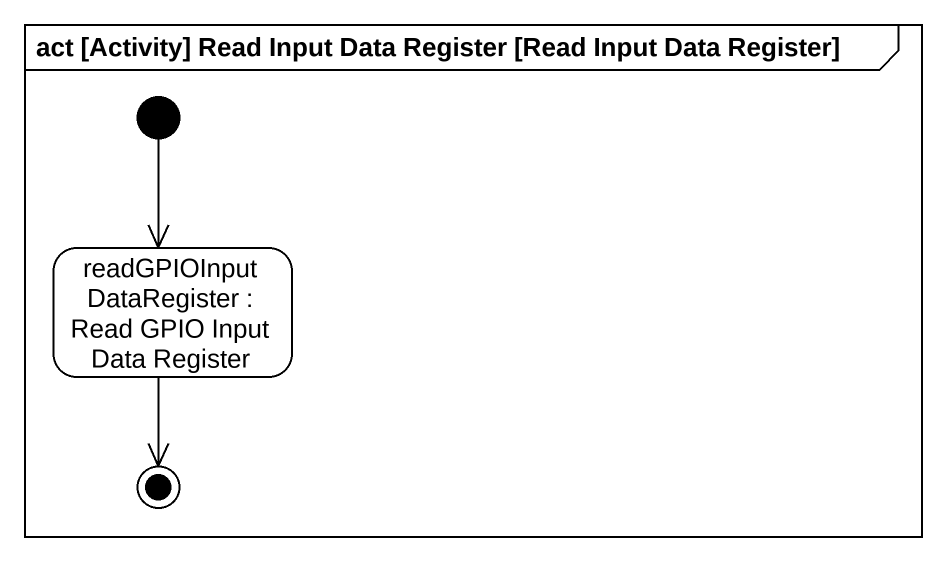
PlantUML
@startuml
mainframe act [Activity] Read Input Data Register [Read Input Data Register]
hide empty description
state "readGPIOInputDataRegister : Read GPIO Input Data Register" as readGPIOInputDataRegister
[*] --> readGPIOInputDataRegister
readGPIOInputDataRegister --> [*]
@enduml
